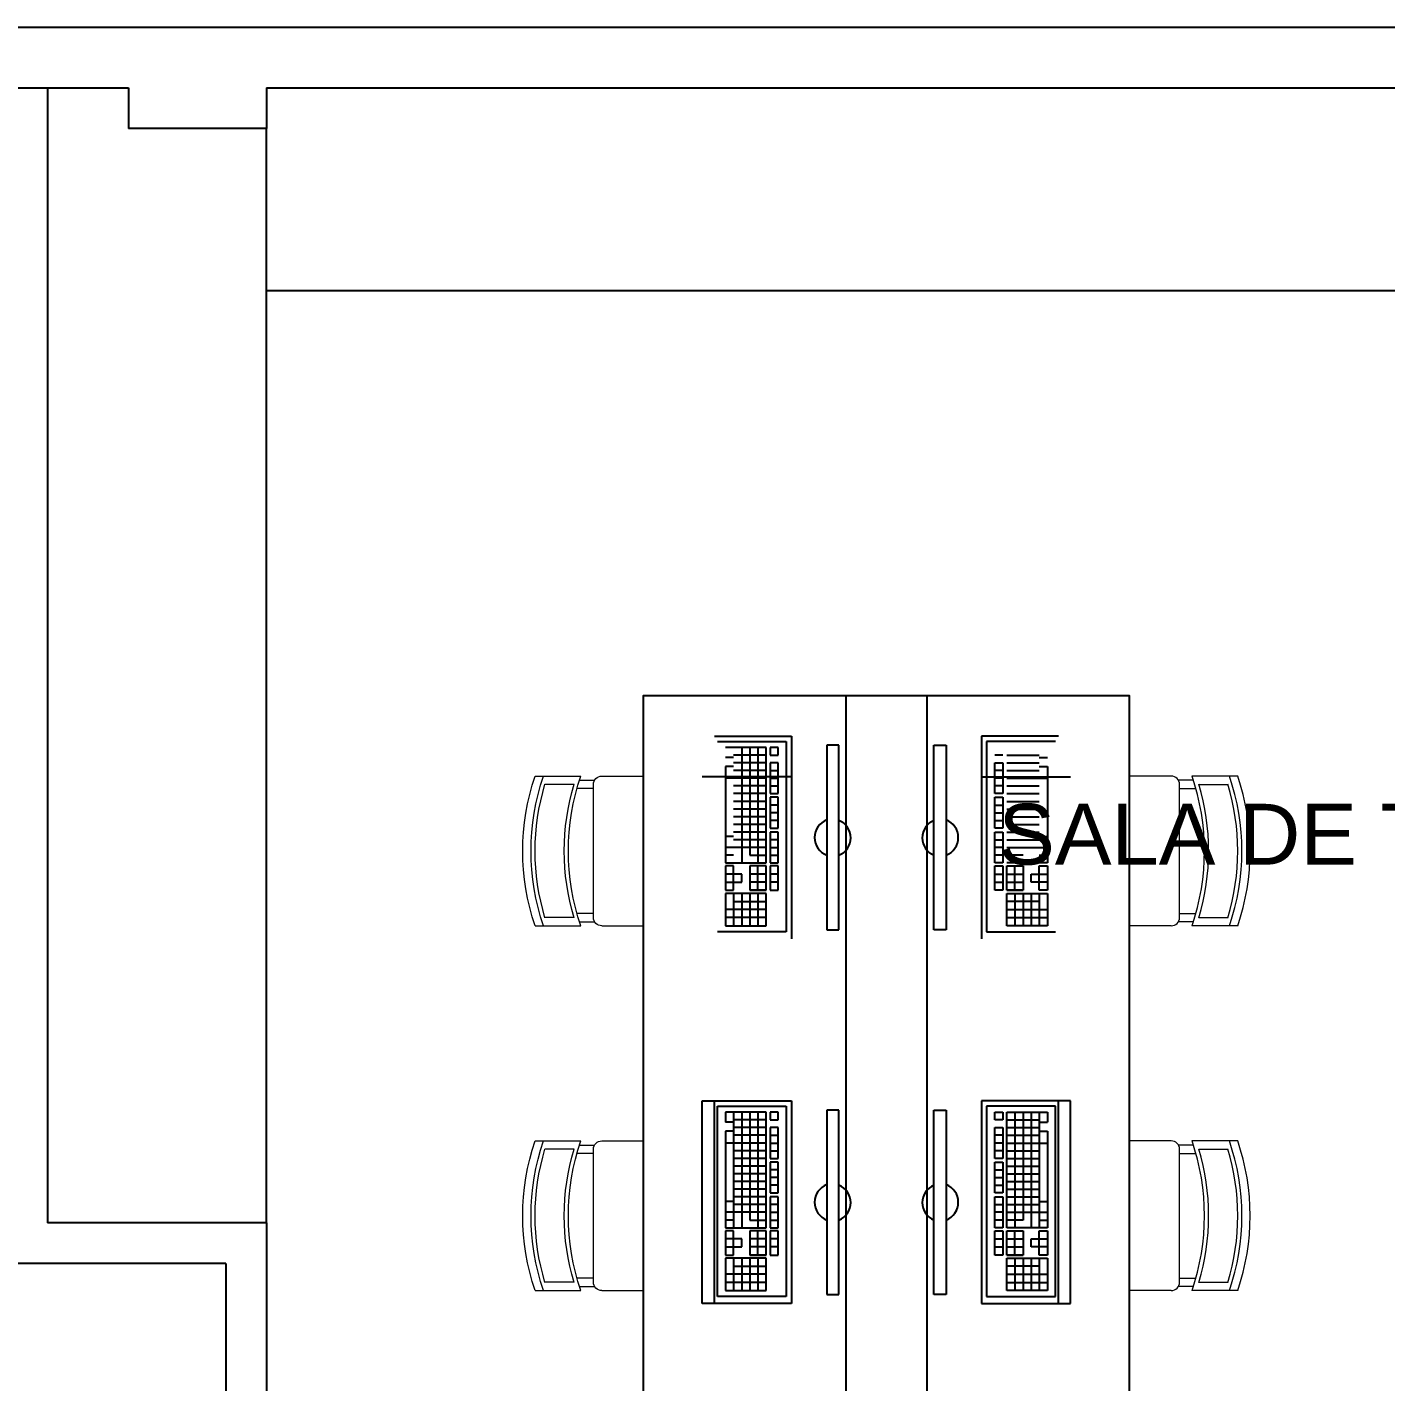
# Model space of a CAD drawing. Header units: millimetres. Extents: x 7034 to 7235, y -465 to -380.
# Drawn here: x 7117.159 to 7120.511, y -426.991 to -423.649 of the extents above; entities that cross this region are included whole.
import ezdxf

# ---------------------------------------------------------------- set-up
doc = ezdxf.new("R2010")
doc.units = ezdxf.units.MM
doc.header["$LTSCALE"] = 0.005
doc.linetypes.add('CONTINUO', pattern=[0])
doc.layers.get('0').update_dxf_attribs({"linetype": 'CONTINUO'})
for name, color, linetype in [('- COTAS', 12, 'Continuous'), ('ARQ-PEITORIAL', 4, 'Continuous'), ('ARQ_ALVENARIA', 6, 'Continuous'), ('ARQ_TXT_AMBIENTE', 3, 'Continuous')]:
    doc.layers.add(name, color=color, linetype=linetype)
doc.layers.add('0-LAYOUT', color=250, linetype='Continuous', lineweight=25)
doc.styles.get("Standard").update_dxf_attribs({"font": 'arial.ttf'})

# ---------------------------------------------------------------- blocks, each defined once
blk = doc.blocks.new('A$C37D84435')
at = {"layer": 'ARQ_TXT_AMBIENTE', "insert": (12.573, -1.8662), "char_height": 0.15, "attachment_point": 1}
blk.add_mtext_dynamic_manual_height_columns('    SALA DE TÉCNICOS  ', width=2.27425, gutter_width=12.5, heights=[0], dxfattribs=at)
blk = doc.blocks.new('vafres')
at = {"lineweight": 13, "ltscale": 0.2}
for p, q in [((2157.847, 914.6481), (2157.847, 914.5352)), ((2157.8675, 914.5521), (2157.8675, 914.6239)), ((2158.1958, 914.5521), (2158.1958, 914.6239)), ((2158.2163, 914.6481), (2158.2163, 914.5352)), ((2157.8573, 914.5386), (2157.8573, 914.5017)), ((2157.8778, 914.5044), (2157.8778, 914.5455)), ((2158.1856, 914.5044), (2158.1856, 914.5448)), ((2158.2061, 914.5386), (2158.2061, 914.5017)), ((2157.847, 914.4839), (2157.847, 914.3813)), ((2158.1958, 914.5044), (2157.8675, 914.5044)), ((2158.2163, 914.4839), (2158.2163, 914.3813))]:
    blk.add_line(p, q, dxfattribs=at)
for centre, radius, start, end in [((2158.0317, 914.1094), 0.5694, 71.0753, 108.9246), ((2158.0317, 914.0889), 0.5694, 71.0753, 108.9246), ((2158.0317, 914.0787), 0.5694, 73.2016, 106.7984), ((2158.0317, 914.0787), 0.5694, 73.2016, 106.7984), ((2158.0317, 913.9966), 0.5694, 71.0753, 108.9246), ((2158.0317, 914.0069), 0.5694, 73.2016, 106.7984), ((2157.8675, 914.4839), 0.0205, 90, 180), ((2158.1958, 914.4839), 0.0205, 360, 90)]:
    blk.add_arc(centre, radius, start, end, dxfattribs=at)
blk = doc.blocks.new('A$C71B20ECF')
at = {"layer": '0-LAYOUT'}
for p, q in [((-0.895, -1.5), (-0.895, -5.3)), ((-0.695, -1.5), (-0.695, -5.3)), ((-1.2194, -1.5994), (-1.0294, -1.5994)), ((-1.0294, -1.5994), (-1.0294, -2.0994)), ((-0.5606, -1.5994), (-0.5606, -2.0994)), ((-0.3706, -1.5994), (-0.5606, -1.5994)), ((-1.2121, -1.6121), (-1.0421, -1.6121)), ((-1.0921, -1.6271), (-1.1921, -1.6271)), ((-1.1521, -1.6271), (-1.1521, -1.9121)), ((-1.1321, -1.6271), (-1.1321, -1.8931)), ((-1.1121, -1.6271), (-1.1121, -1.9121)), ((-1.0921, -1.9121), (-1.0921, -1.6271)), ((-1.0821, -1.6271), (-1.0821, -1.6461)), ((-1.0621, -1.6271), (-1.0821, -1.6271)), ((-1.0621, -1.6461), (-1.0621, -1.6271)), ((-1.0421, -1.6121), (-1.0421, -2.0821)), ((-0.9423, -1.6217), (-0.9423, -2.0769)), ((-0.9123, -1.6217), (-0.9423, -1.6217)), ((-0.9123, -2.0769), (-0.9123, -1.6217)), ((-0.6777, -2.0769), (-0.6777, -1.6217)), ((-0.6777, -1.6217), (-0.6477, -1.6217)), ((-0.6477, -1.6217), (-0.6477, -2.0769)), ((-0.5479, -1.6121), (-0.5479, -2.0821)), ((-0.3779, -1.6121), (-0.5479, -1.6121)), ((-1.1721, -1.6516), (-1.1921, -1.6516)), ((-1.1721, -1.6741), (-1.1921, -1.6741)), ((-1.1921, -1.6741), (-1.1921, -1.9121)), ((-1.0921, -1.6461), (-1.1721, -1.6461)), ((-1.0921, -1.6651), (-1.1721, -1.6651)), ((-1.0821, -1.6461), (-1.0621, -1.6461)), ((-1.0821, -1.6651), (-1.0821, -1.7411)), ((-1.0621, -1.6651), (-1.0821, -1.6651)), ((-1.0621, -1.7411), (-1.0621, -1.6651)), ((-0.5079, -1.6461), (-0.5279, -1.6461)), ((-0.5279, -1.7411), (-0.5279, -1.6651)), ((-0.5279, -1.6651), (-0.5079, -1.6651)), ((-0.5079, -1.6651), (-0.5079, -1.7411)), ((-0.4979, -1.6461), (-0.4179, -1.6461)), ((-0.4979, -1.6651), (-0.4179, -1.6651)), ((-0.4179, -1.6516), (-0.3979, -1.6516)), ((-0.4179, -1.6741), (-0.3979, -1.6741)), ((-0.3979, -1.6741), (-0.3979, -1.9121)), ((-1.2194, -1.6994), (-1.2494, -1.6994)), ((-1.0294, -1.6994), (-1.2194, -1.6994)), ((-1.0921, -1.7031), (-1.1921, -1.7031)), ((-1.0921, -1.6841), (-1.1721, -1.6841)), ((-1.0821, -1.6841), (-1.0621, -1.6841)), ((-1.0821, -1.7031), (-1.0621, -1.7031)), ((-0.5606, -1.6994), (-0.3706, -1.6994)), ((-0.5079, -1.6841), (-0.5279, -1.6841)), ((-0.5079, -1.7031), (-0.5279, -1.7031)), ((-0.4979, -1.6841), (-0.4179, -1.6841)), ((-0.4979, -1.7031), (-0.3979, -1.7031)), ((-0.3706, -1.6994), (-0.3406, -1.6994)), ((-1.0921, -1.7221), (-1.1721, -1.7221)), ((-1.0921, -1.7411), (-1.1721, -1.7411)), ((-1.0821, -1.7221), (-1.0621, -1.7221)), ((-1.0821, -1.7411), (-1.0621, -1.7411)), ((-0.5079, -1.7221), (-0.5279, -1.7221)), ((-0.5079, -1.7411), (-0.5279, -1.7411)), ((-0.4979, -1.7221), (-0.4179, -1.7221)), ((-0.4979, -1.7411), (-0.4179, -1.7411)), ((-1.0921, -1.7601), (-1.1721, -1.7601)), ((-1.0821, -1.7502), (-1.0821, -1.8262)), ((-1.0621, -1.7502), (-1.0821, -1.7502)), ((-1.0621, -1.7692), (-1.0821, -1.7692)), ((-1.0621, -1.8262), (-1.0621, -1.7502)), ((-0.5279, -1.8262), (-0.5279, -1.7502)), ((-0.5279, -1.7502), (-0.5079, -1.7502)), ((-0.5279, -1.7692), (-0.5079, -1.7692)), ((-0.5079, -1.7502), (-0.5079, -1.8262)), ((-0.4979, -1.7601), (-0.4179, -1.7601)), ((-1.0921, -1.7791), (-1.1721, -1.7791)), ((-1.0921, -1.7981), (-1.1721, -1.7981)), ((-1.0621, -1.7882), (-1.0821, -1.7882)), ((-1.0621, -1.8072), (-1.0821, -1.8072)), ((-0.5279, -1.7882), (-0.5079, -1.7882)), ((-0.5279, -1.8072), (-0.5079, -1.8072)), ((-0.4979, -1.7791), (-0.4179, -1.7791)), ((-0.4979, -1.7981), (-0.4179, -1.7981)), ((-1.0921, -1.8171), (-1.1721, -1.8171)), ((-1.0921, -1.8361), (-1.1721, -1.8361)), ((-1.0821, -1.8262), (-1.0621, -1.8262)), ((-1.0821, -1.8361), (-1.0821, -1.9121)), ((-1.0621, -1.8361), (-1.0821, -1.8361)), ((-1.0621, -1.9121), (-1.0621, -1.8361)), ((-0.5079, -1.8262), (-0.5279, -1.8262)), ((-0.5279, -1.9121), (-0.5279, -1.8361)), ((-0.5279, -1.8361), (-0.5079, -1.8361)), ((-0.5079, -1.8361), (-0.5079, -1.9121)), ((-0.4979, -1.8171), (-0.4179, -1.8171)), ((-0.4979, -1.8361), (-0.4179, -1.8361)), ((-1.1721, -1.8471), (-1.1921, -1.8471)), ((-1.0921, -1.8741), (-1.1921, -1.8741)), ((-1.0921, -1.8551), (-1.1721, -1.8551)), ((-1.0621, -1.8551), (-1.0821, -1.8551)), ((-1.0821, -1.8741), (-1.0621, -1.8741)), ((-0.5279, -1.8551), (-0.5079, -1.8551)), ((-0.5079, -1.8741), (-0.5279, -1.8741)), ((-0.4979, -1.8551), (-0.4179, -1.8551)), ((-0.4979, -1.8741), (-0.3979, -1.8741)), ((-0.4179, -1.8471), (-0.3979, -1.8471)), ((-1.1721, -1.8931), (-1.1921, -1.8931)), ((-1.1321, -1.8931), (-1.0921, -1.8931)), ((-1.0821, -1.8931), (-1.0621, -1.8931)), ((-0.5079, -1.8931), (-0.5279, -1.8931)), ((-0.4579, -1.8931), (-0.4979, -1.8931)), ((-0.4179, -1.8931), (-0.3979, -1.8931)), ((-1.1921, -1.9121), (-1.0921, -1.9121)), ((-1.1921, -1.9196), (-1.1921, -1.9796)), ((-1.1721, -1.9196), (-1.1921, -1.9196)), ((-1.1521, -1.9396), (-1.1921, -1.9396)), ((-1.1721, -1.9796), (-1.1721, -1.9196)), ((-1.1521, -1.9596), (-1.1521, -1.9396)), ((-1.1321, -1.9196), (-1.1321, -1.9796)), ((-1.0921, -1.9196), (-1.1321, -1.9196)), ((-1.0921, -1.9396), (-1.1321, -1.9396)), ((-1.1121, -1.9796), (-1.1121, -1.9196)), ((-1.0921, -1.9796), (-1.0921, -1.9196)), ((-1.0821, -1.9121), (-1.0621, -1.9121)), ((-1.0821, -1.9196), (-1.0821, -1.9796)), ((-1.0621, -1.9196), (-1.0821, -1.9196)), ((-1.0621, -1.9396), (-1.0821, -1.9396)), ((-1.0621, -1.9796), (-1.0621, -1.9196)), ((-0.5079, -1.9121), (-0.5279, -1.9121)), ((-0.5279, -1.9796), (-0.5279, -1.9196)), ((-0.5279, -1.9196), (-0.5079, -1.9196)), ((-0.5279, -1.9396), (-0.5079, -1.9396)), ((-0.5079, -1.9196), (-0.5079, -1.9796)), ((-0.3979, -1.9121), (-0.4979, -1.9121)), ((-0.4979, -1.9796), (-0.4979, -1.9196)), ((-0.4979, -1.9196), (-0.4579, -1.9196)), ((-0.4979, -1.9396), (-0.4579, -1.9396)), ((-0.4779, -1.9796), (-0.4779, -1.9196)), ((-0.4579, -1.9196), (-0.4579, -1.9796)), ((-0.4379, -1.9596), (-0.4379, -1.9396)), ((-0.4379, -1.9396), (-0.3979, -1.9396)), ((-0.4179, -1.9196), (-0.3979, -1.9196)), ((-0.4179, -1.9796), (-0.4179, -1.9196)), ((-0.3979, -1.9196), (-0.3979, -1.9796)), ((-1.1921, -1.9596), (-1.1521, -1.9596)), ((-1.0921, -1.9596), (-1.1321, -1.9596)), ((-1.0621, -1.9596), (-1.0821, -1.9596)), ((-0.5279, -1.9596), (-0.5079, -1.9596)), ((-0.4979, -1.9596), (-0.4579, -1.9596)), ((-0.3979, -1.9596), (-0.4379, -1.9596)), ((-1.1921, -1.9796), (-1.1721, -1.9796)), ((-1.1921, -1.9871), (-1.1921, -2.0671)), ((-1.0921, -1.9871), (-1.1921, -1.9871)), ((-1.1721, -1.9871), (-1.1721, -2.0671)), ((-1.1721, -2.0071), (-1.0921, -2.0071)), ((-1.1521, -1.9871), (-1.1521, -2.0671)), ((-1.1321, -1.9796), (-1.0921, -1.9796)), ((-1.0921, -1.9796), (-1.1321, -1.9796)), ((-1.1321, -1.9871), (-1.1321, -2.0671)), ((-1.1121, -1.9871), (-1.1121, -2.0671)), ((-1.0921, -2.0671), (-1.0921, -1.9871)), ((-1.0821, -1.9796), (-1.0621, -1.9796)), ((-0.5079, -1.9796), (-0.5279, -1.9796)), ((-0.4579, -1.9796), (-0.4979, -1.9796)), ((-0.4979, -1.9796), (-0.4579, -1.9796)), ((-0.4979, -2.0671), (-0.4979, -1.9871)), ((-0.4979, -1.9871), (-0.3979, -1.9871)), ((-0.4179, -2.0071), (-0.4979, -2.0071)), ((-0.4779, -1.9871), (-0.4779, -2.0671)), ((-0.4579, -1.9871), (-0.4579, -2.0671)), ((-0.4379, -1.9871), (-0.4379, -2.0671)), ((-0.3979, -1.9796), (-0.4179, -1.9796)), ((-0.4179, -1.9871), (-0.4179, -2.0671)), ((-0.3979, -1.9871), (-0.3979, -2.0671)), ((-1.0921, -2.0271), (-1.1921, -2.0271)), ((-0.4979, -2.0271), (-0.3979, -2.0271)), ((-1.0921, -2.0471), (-1.1921, -2.0471)), ((-1.1921, -2.0671), (-1.0921, -2.0671)), ((-0.9423, -2.0769), (-0.9123, -2.0769)), ((-0.6477, -2.0769), (-0.6777, -2.0769)), ((-0.4979, -2.0471), (-0.3979, -2.0471)), ((-0.3979, -2.0671), (-0.4979, -2.0671)), ((-1.0421, -2.0821), (-1.2121, -2.0821)), ((-0.5479, -2.0821), (-0.3779, -2.0821)), ((-1.2494, -2.9994), (-1.2494, -2.4994)), ((-1.2494, -2.4994), (-1.2194, -2.4994)), ((-1.2194, -2.4994), (-1.0294, -2.4994)), ((-1.2194, -2.9994), (-1.2194, -2.4994)), ((-1.2121, -2.5121), (-1.0421, -2.5121)), ((-1.2121, -2.9821), (-1.2121, -2.5121)), ((-1.0421, -2.5121), (-1.0421, -2.9821)), ((-1.0294, -2.4994), (-1.0294, -2.9994)), ((-0.5606, -2.4994), (-0.5606, -2.9994)), ((-0.3706, -2.4994), (-0.5606, -2.4994)), ((-0.5479, -2.5121), (-0.5479, -2.9821)), ((-0.3779, -2.5121), (-0.5479, -2.5121)), ((-0.3779, -2.9821), (-0.3779, -2.5121)), ((-0.3706, -2.9994), (-0.3706, -2.4994)), ((-0.3406, -2.4994), (-0.3706, -2.4994)), ((-0.3406, -2.9994), (-0.3406, -2.4994)), ((-1.1921, -2.5271), (-1.1921, -2.5516)), ((-1.0921, -2.5271), (-1.1921, -2.5271)), ((-1.1721, -2.5271), (-1.1721, -2.8121)), ((-1.0921, -2.5461), (-1.1721, -2.5461)), ((-1.1521, -2.5271), (-1.1521, -2.8121)), ((-1.1321, -2.5271), (-1.1321, -2.7931)), ((-1.1121, -2.5271), (-1.1121, -2.8121)), ((-1.0921, -2.8121), (-1.0921, -2.5271)), ((-1.0821, -2.5271), (-1.0821, -2.5461)), ((-1.0621, -2.5271), (-1.0821, -2.5271)), ((-1.0821, -2.5461), (-1.0621, -2.5461)), ((-1.0621, -2.5461), (-1.0621, -2.5271)), ((-0.9423, -2.5217), (-0.9423, -2.9769)), ((-0.9123, -2.5217), (-0.9423, -2.5217)), ((-0.9123, -2.9769), (-0.9123, -2.5217)), ((-0.6777, -2.9769), (-0.6777, -2.5217)), ((-0.6777, -2.5217), (-0.6477, -2.5217)), ((-0.6477, -2.5217), (-0.6477, -2.9769)), ((-0.5279, -2.5461), (-0.5279, -2.5271)), ((-0.5279, -2.5271), (-0.5079, -2.5271)), ((-0.5079, -2.5461), (-0.5279, -2.5461)), ((-0.5079, -2.5271), (-0.5079, -2.5461)), ((-0.4979, -2.8121), (-0.4979, -2.5271)), ((-0.4979, -2.5271), (-0.3979, -2.5271)), ((-0.4979, -2.5461), (-0.4179, -2.5461)), ((-0.4779, -2.5271), (-0.4779, -2.8121)), ((-0.4579, -2.5271), (-0.4579, -2.7931)), ((-0.4379, -2.5271), (-0.4379, -2.8121)), ((-0.4179, -2.5271), (-0.4179, -2.8121)), ((-0.3979, -2.5271), (-0.3979, -2.5516)), ((-1.1721, -2.5516), (-1.1921, -2.5516)), ((-1.1721, -2.5741), (-1.1921, -2.5741)), ((-1.1921, -2.5741), (-1.1921, -2.8121)), ((-1.0921, -2.5651), (-1.1721, -2.5651)), ((-1.0821, -2.5651), (-1.0821, -2.6411)), ((-1.0621, -2.5651), (-1.0821, -2.5651)), ((-1.0621, -2.6411), (-1.0621, -2.5651)), ((-0.5279, -2.6411), (-0.5279, -2.5651)), ((-0.5279, -2.5651), (-0.5079, -2.5651)), ((-0.5079, -2.5651), (-0.5079, -2.6411)), ((-0.4979, -2.5651), (-0.4179, -2.5651)), ((-0.4179, -2.5516), (-0.3979, -2.5516)), ((-0.4179, -2.5741), (-0.3979, -2.5741)), ((-0.3979, -2.5741), (-0.3979, -2.8121)), ((-1.0921, -2.6031), (-1.1921, -2.6031)), ((-1.0921, -2.5841), (-1.1721, -2.5841)), ((-1.0821, -2.5841), (-1.0621, -2.5841)), ((-1.0821, -2.6031), (-1.0621, -2.6031)), ((-0.5079, -2.5841), (-0.5279, -2.5841)), ((-0.5079, -2.6031), (-0.5279, -2.6031)), ((-0.4979, -2.5841), (-0.4179, -2.5841)), ((-0.4979, -2.6031), (-0.3979, -2.6031)), ((-1.0921, -2.6221), (-1.1721, -2.6221)), ((-1.0921, -2.6411), (-1.1721, -2.6411)), ((-1.0821, -2.6221), (-1.0621, -2.6221)), ((-1.0821, -2.6411), (-1.0621, -2.6411)), ((-0.5079, -2.6221), (-0.5279, -2.6221)), ((-0.5079, -2.6411), (-0.5279, -2.6411)), ((-0.4979, -2.6221), (-0.4179, -2.6221)), ((-0.4979, -2.6411), (-0.4179, -2.6411)), ((-1.0921, -2.6601), (-1.1721, -2.6601)), ((-1.0921, -2.6791), (-1.1721, -2.6791)), ((-1.0821, -2.6502), (-1.0821, -2.7262)), ((-1.0621, -2.6502), (-1.0821, -2.6502)), ((-1.0621, -2.6692), (-1.0821, -2.6692)), ((-1.0621, -2.7262), (-1.0621, -2.6502)), ((-0.5279, -2.7262), (-0.5279, -2.6502)), ((-0.5279, -2.6502), (-0.5079, -2.6502)), ((-0.5279, -2.6692), (-0.5079, -2.6692)), ((-0.5079, -2.6502), (-0.5079, -2.7262)), ((-0.4979, -2.6601), (-0.4179, -2.6601)), ((-0.4979, -2.6791), (-0.4179, -2.6791)), ((-1.0921, -2.6981), (-1.1721, -2.6981)), ((-1.0621, -2.6882), (-1.0821, -2.6882)), ((-1.0621, -2.7072), (-1.0821, -2.7072)), ((-0.5279, -2.6882), (-0.5079, -2.6882)), ((-0.5279, -2.7072), (-0.5079, -2.7072)), ((-0.4979, -2.6981), (-0.4179, -2.6981)), ((-1.1721, -2.7471), (-1.1921, -2.7471)), ((-1.0921, -2.7171), (-1.1721, -2.7171)), ((-1.0921, -2.7361), (-1.1721, -2.7361)), ((-1.0821, -2.7262), (-1.0621, -2.7262)), ((-1.0821, -2.7361), (-1.0821, -2.8121)), ((-1.0621, -2.7361), (-1.0821, -2.7361)), ((-1.0621, -2.8121), (-1.0621, -2.7361)), ((-0.5079, -2.7262), (-0.5279, -2.7262)), ((-0.5279, -2.8121), (-0.5279, -2.7361)), ((-0.5279, -2.7361), (-0.5079, -2.7361)), ((-0.5079, -2.7361), (-0.5079, -2.8121)), ((-0.4979, -2.7171), (-0.4179, -2.7171)), ((-0.4979, -2.7361), (-0.4179, -2.7361)), ((-0.4179, -2.7471), (-0.3979, -2.7471)), ((-1.0921, -2.7741), (-1.1921, -2.7741)), ((-1.0921, -2.7551), (-1.1721, -2.7551)), ((-1.0621, -2.7551), (-1.0821, -2.7551)), ((-1.0821, -2.7741), (-1.0621, -2.7741)), ((-0.5279, -2.7551), (-0.5079, -2.7551)), ((-0.5079, -2.7741), (-0.5279, -2.7741)), ((-0.4979, -2.7551), (-0.4179, -2.7551)), ((-0.4979, -2.7741), (-0.3979, -2.7741)), ((-1.1721, -2.7931), (-1.1921, -2.7931)), ((-1.1921, -2.8121), (-1.0921, -2.8121)), ((-1.1321, -2.7931), (-1.0921, -2.7931)), ((-1.0821, -2.7931), (-1.0621, -2.7931)), ((-1.0821, -2.8121), (-1.0621, -2.8121)), ((-0.5079, -2.7931), (-0.5279, -2.7931)), ((-0.5079, -2.8121), (-0.5279, -2.8121)), ((-0.4579, -2.7931), (-0.4979, -2.7931)), ((-0.3979, -2.8121), (-0.4979, -2.8121)), ((-0.4179, -2.7931), (-0.3979, -2.7931)), ((-1.1921, -2.8196), (-1.1921, -2.8796)), ((-1.1721, -2.8196), (-1.1921, -2.8196)), ((-1.1521, -2.8396), (-1.1921, -2.8396)), ((-1.1721, -2.8796), (-1.1721, -2.8196)), ((-1.1521, -2.8596), (-1.1521, -2.8396)), ((-1.1321, -2.8196), (-1.1321, -2.8796)), ((-1.0921, -2.8196), (-1.1321, -2.8196)), ((-1.0921, -2.8396), (-1.1321, -2.8396)), ((-1.1121, -2.8796), (-1.1121, -2.8196)), ((-1.0921, -2.8796), (-1.0921, -2.8196)), ((-1.0821, -2.8196), (-1.0821, -2.8796)), ((-1.0621, -2.8196), (-1.0821, -2.8196)), ((-1.0621, -2.8396), (-1.0821, -2.8396)), ((-1.0621, -2.8796), (-1.0621, -2.8196)), ((-0.5279, -2.8796), (-0.5279, -2.8196)), ((-0.5279, -2.8196), (-0.5079, -2.8196)), ((-0.5279, -2.8396), (-0.5079, -2.8396)), ((-0.5079, -2.8196), (-0.5079, -2.8796)), ((-0.4979, -2.8796), (-0.4979, -2.8196)), ((-0.4979, -2.8196), (-0.4579, -2.8196)), ((-0.4979, -2.8396), (-0.4579, -2.8396)), ((-0.4779, -2.8796), (-0.4779, -2.8196)), ((-0.4579, -2.8196), (-0.4579, -2.8796)), ((-0.4379, -2.8596), (-0.4379, -2.8396)), ((-0.4379, -2.8396), (-0.3979, -2.8396)), ((-0.4179, -2.8196), (-0.3979, -2.8196)), ((-0.4179, -2.8796), (-0.4179, -2.8196)), ((-0.3979, -2.8196), (-0.3979, -2.8796)), ((-1.1921, -2.8596), (-1.1521, -2.8596)), ((-1.1921, -2.8796), (-1.1721, -2.8796)), ((-1.0921, -2.8596), (-1.1321, -2.8596)), ((-1.1321, -2.8796), (-1.0921, -2.8796)), ((-1.0921, -2.8796), (-1.1321, -2.8796)), ((-1.0621, -2.8596), (-1.0821, -2.8596)), ((-1.0821, -2.8796), (-1.0621, -2.8796)), ((-0.5279, -2.8596), (-0.5079, -2.8596)), ((-0.5079, -2.8796), (-0.5279, -2.8796)), ((-0.4979, -2.8596), (-0.4579, -2.8596)), ((-0.4579, -2.8796), (-0.4979, -2.8796)), ((-0.4979, -2.8796), (-0.4579, -2.8796)), ((-0.3979, -2.8596), (-0.4379, -2.8596)), ((-0.3979, -2.8796), (-0.4179, -2.8796)), ((-1.1921, -2.8871), (-1.1921, -2.9671)), ((-1.0921, -2.8871), (-1.1921, -2.8871)), ((-1.1721, -2.8871), (-1.1721, -2.9671)), ((-1.1721, -2.9071), (-1.0921, -2.9071)), ((-1.1521, -2.8871), (-1.1521, -2.9671)), ((-1.1321, -2.8871), (-1.1321, -2.9671)), ((-1.1121, -2.8871), (-1.1121, -2.9671)), ((-1.0921, -2.9671), (-1.0921, -2.8871)), ((-0.4979, -2.9671), (-0.4979, -2.8871)), ((-0.4979, -2.8871), (-0.3979, -2.8871)), ((-0.4179, -2.9071), (-0.4979, -2.9071)), ((-0.4779, -2.8871), (-0.4779, -2.9671)), ((-0.4579, -2.8871), (-0.4579, -2.9671)), ((-0.4379, -2.8871), (-0.4379, -2.9671)), ((-0.4179, -2.8871), (-0.4179, -2.9671)), ((-0.3979, -2.8871), (-0.3979, -2.9671)), ((-1.0921, -2.9271), (-1.1921, -2.9271)), ((-1.0921, -2.9471), (-1.1921, -2.9471)), ((-0.4979, -2.9271), (-0.3979, -2.9271)), ((-0.4979, -2.9471), (-0.3979, -2.9471)), ((-1.0421, -2.9821), (-1.2121, -2.9821)), ((-1.1921, -2.9671), (-1.0921, -2.9671)), ((-0.9423, -2.9769), (-0.9123, -2.9769)), ((-0.6477, -2.9769), (-0.6777, -2.9769)), ((-0.5479, -2.9821), (-0.3779, -2.9821)), ((-0.3979, -2.9671), (-0.4979, -2.9671)), ((-1.2194, -2.9994), (-1.2494, -2.9994)), ((-1.0294, -2.9994), (-1.2194, -2.9994)), ((-0.5606, -2.9994), (-0.3706, -2.9994)), ((-0.3706, -2.9994), (-0.3406, -2.9994))]:
    blk.add_line(p, q, dxfattribs=at)
blk.add_lwpolyline([(-1.395, -3.3), (-0.195, -3.3), (-0.195, -1.5), (-1.395, -1.5)], close=True, dxfattribs=at)
for centre, radius, start, end in [((-0.9255, -1.8494), 0.0468, 110.9733, 249.0267), ((-0.9294, -1.8502), 0.0462, 291.7976, 68.2024), ((-0.6606, -1.8502), 0.0462, 111.7976, 248.2024), ((-0.6645, -1.8494), 0.0468, 290.9733, 69.0267), ((-0.9255, -2.7494), 0.0468, 110.9733, 249.0267), ((-0.9294, -2.7502), 0.0462, 291.7976, 68.2024), ((-0.6606, -2.7502), 0.0462, 111.7976, 248.2024), ((-0.6645, -2.7494), 0.0468, 290.9733, 69.0267)]:
    blk.add_arc(centre, radius, start, end, dxfattribs=at)
at = {"layer": '0-LAYOUT', "xscale": -1, "rotation": 90}
for p in [(912.9863, 2156.1491), (912.9863, 2155.2491)]:
    blk.add_blockref('vafres', p, dxfattribs=at)
at = {"layer": '0-LAYOUT', "rotation": 270}
for p in [(-914.5763, 2156.1491), (-914.5763, 2155.2491)]:
    blk.add_blockref('vafres', p, dxfattribs=at)

msp = doc.modelspace()

# ---------------------------------------------------------------- linework, layer by layer
at = {"layer": '0-LAYOUT'}
for p, q in [((7117.749, -426.5986), (7117.749, -423.8986)), ((7117.749, -424.2986), (7122.679, -424.2986))]:
    msp.add_line(p, q, dxfattribs=at)
at = {"layer": 'ARQ-PEITORIAL'}
for p, q in [((7117.209, -423.7986), (7117.209, -426.5986)), ((7117.749, -426.5986), (7117.209, -426.5986)), ((7117.749, -426.5986), (7117.749, -429.0986)), ((7117.649, -426.6986), (7116.249, -426.6986)), ((7117.649, -426.6986), (7117.649, -429.0986))]:
    msp.add_line(p, q, dxfattribs=at)
at = {"layer": 'ARQ_ALVENARIA'}
for p, q in [((7106.599, -423.6486), (7122.829, -423.6486)), ((7117.109, -423.7986), (7117.409, -423.7986)), ((7117.409, -423.7986), (7117.409, -423.8986)), ((7117.749, -423.7986), (7122.399, -423.7986)), ((7117.749, -423.7986), (7117.749, -423.8986)), ((7117.749, -423.8986), (7117.409, -423.8986))]:
    msp.add_line(p, q, dxfattribs=at)

# ---------------------------------------------------------------- block references
at = {"layer": '- COTAS'}
msp.add_blockref('A$C71B20ECF', (7120.074, -423.7986), dxfattribs=at)
at = {"layer": 'ARQ-PEITORIAL'}
msp.add_blockref('A$C37D84435', (7106.749, -423.6986), dxfattribs=at)

doc.saveas('drawing.dxf')
